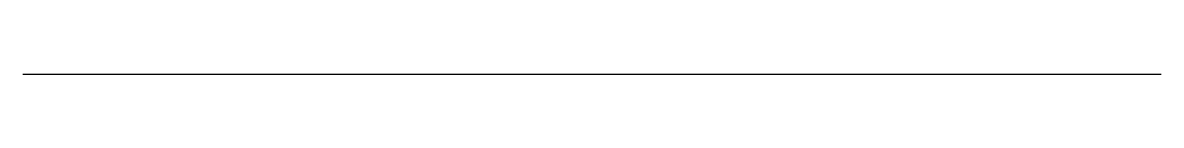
# Model space of a CAD drawing. Header units: millimetres. Extents: x 19521 to 31582, y 18996 to 18996.
import ezdxf

# ---------------------------------------------------------------- set-up
doc = ezdxf.new("R2010")
doc.units = ezdxf.units.MM

msp = doc.modelspace()

# ---------------------------------------------------------------- linework, layer by layer
at = {"layer": 'Defpoints', "ltscale": 100}
msp.add_lwpolyline([(19521, 18996), (31582, 18996)], dxfattribs=at)

doc.saveas('drawing.dxf')
